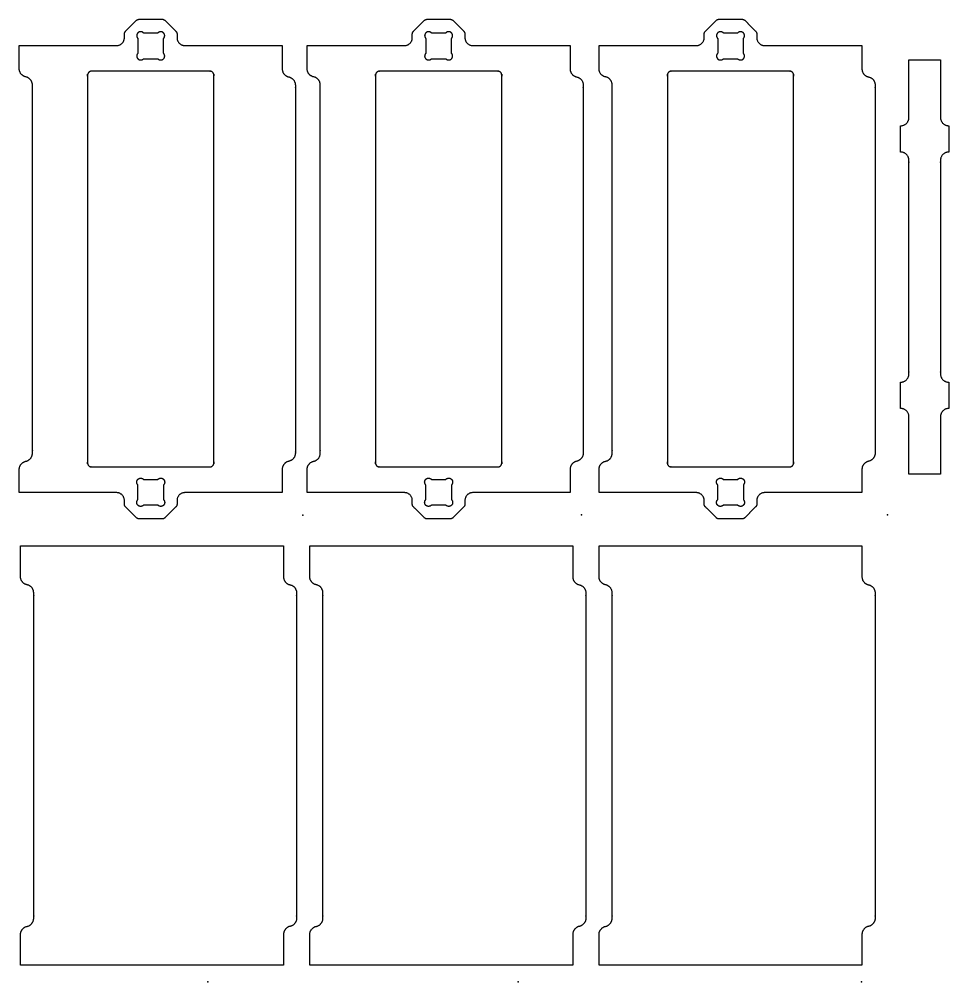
# Model space of a CAD drawing. Header units: millimetres. Extents: x 4 to 473, y -2 to 233.
# Drawn here: x 234.4 to 372.3, y -2.1 to 140.6 of the extents above; entities that cross this region are included whole.
import ezdxf

# ---------------------------------------------------------------- set-up
doc = ezdxf.new("R2010")
doc.units = ezdxf.units.MM
doc.header["$MEASUREMENT"] = 0
for name, color, linetype, true_color in [('Pilot Holes', 6, 'Continuous', 0xff00ff), ('Profile - inside', 30, 'Continuous', 0xff7f00), ('Profile - outside', 18, 'Continuous', 0x000000)]:
    doc.layers.add(name, color=color, linetype=linetype, true_color=true_color)

msp = doc.modelspace()

# ---------------------------------------------------------------- linework, layer by layer
at = {"layer": 'Pilot Holes'}
for p in [(317.82, 67.11), (363.19, 67.11), (276.49, 67.05), (262.39, -2.15), (308.42, -2.15), (359.35, -2.15)]:
    msp.add_point(p, dxfattribs=at)
at = {"layer": 'Profile - inside'}
for p, q in [((254.97, 138.55), (252.87, 138.55)), ((297.68, 138.55), (295.57, 138.55)), ((340.97, 138.55), (338.86, 138.55)), ((252.02, 137.74), (252.02, 135.55)), ((255.82, 135.55), (255.82, 137.74)), ((294.72, 137.74), (294.72, 135.55)), ((298.53, 135.55), (298.53, 137.74)), ((338.01, 137.74), (338.01, 135.55)), ((341.82, 135.55), (341.82, 137.74)), ((252.87, 134.74), (254.97, 134.74)), ((295.57, 134.74), (297.68, 134.74)), ((338.86, 134.74), (340.97, 134.74)), ((252.02, 69.35), (252.02, 71.54)), ((252.87, 72.34), (254.97, 72.34)), ((255.82, 71.54), (255.82, 69.35)), ((294.72, 69.35), (294.72, 71.54)), ((295.57, 72.34), (297.68, 72.34)), ((298.53, 71.54), (298.53, 69.35)), ((338.01, 69.35), (338.01, 71.54)), ((338.86, 72.34), (340.97, 72.34)), ((341.82, 71.54), (341.82, 69.35)), ((254.97, 68.54), (252.87, 68.54)), ((297.68, 68.54), (295.57, 68.54)), ((340.97, 68.54), (338.86, 68.54))]:
    msp.add_line(p, q, dxfattribs=at)
for points, weights, knots in [([(252.87, 138.55), (252.7, 138.73), (252.45, 138.74), (252.21, 138.75), (252.03, 138.58), (251.85, 138.41), (251.84, 138.16), (251.84, 137.91), (252.02, 137.74)], [1, 0.920850542982, 1, 0.920850542982, 1, 0.920850542982, 1, 0.920850542982, 1], [-176.040356, -176.040356, -176.040356, -173.637116, -173.637116, -171.233875, -171.233875, -168.830635, -168.830635, -166.427394, -166.427394, -166.427394]), ([(255.82, 137.74), (256, 137.91), (255.99, 138.16), (255.99, 138.41), (255.81, 138.58), (255.63, 138.75), (255.39, 138.74), (255.14, 138.73), (254.97, 138.55)], [1, 0.920850542982, 1, 0.920850542982, 1, 0.920850542982, 1, 0.920850542982, 1], [-113.919013, -113.919013, -113.919013, -111.515772, -111.515772, -109.112532, -109.112532, -106.709291, -106.709291, -104.30605, -104.30605, -104.30605]), ([(295.57, 138.55), (295.41, 138.73), (295.16, 138.74), (294.91, 138.75), (294.73, 138.58), (294.55, 138.41), (294.55, 138.16), (294.55, 137.91), (294.72, 137.74)], [1, 0.920850542982, 1, 0.920850542982, 1, 0.920850542982, 1, 0.920850542982, 1], [-176.040356, -176.040356, -176.040356, -173.637116, -173.637116, -171.233875, -171.233875, -168.830635, -168.830635, -166.427394, -166.427394, -166.427394]), ([(298.53, 137.74), (298.7, 137.91), (298.7, 138.16), (298.7, 138.41), (298.52, 138.58), (298.34, 138.75), (298.09, 138.74), (297.84, 138.73), (297.68, 138.55)], [1, 0.920850542982, 1, 0.920850542982, 1, 0.920850542982, 1, 0.920850542982, 1], [-113.919013, -113.919013, -113.919013, -111.515772, -111.515772, -109.112532, -109.112532, -106.709291, -106.709291, -104.30605, -104.30605, -104.30605]), ([(338.86, 138.55), (338.7, 138.73), (338.45, 138.74), (338.2, 138.75), (338.02, 138.58), (337.84, 138.41), (337.84, 138.16), (337.84, 137.91), (338.01, 137.74)], [1, 0.920850542982, 1, 0.920850542982, 1, 0.920850542982, 1, 0.920850542982, 1], [-176.040356, -176.040356, -176.040356, -173.637116, -173.637116, -171.233875, -171.233875, -168.830635, -168.830635, -166.427394, -166.427394, -166.427394]), ([(341.82, 137.74), (341.99, 137.91), (341.99, 138.16), (341.99, 138.41), (341.81, 138.58), (341.63, 138.75), (341.38, 138.74), (341.13, 138.73), (340.97, 138.55)], [1, 0.920850542982, 1, 0.920850542982, 1, 0.920850542982, 1, 0.920850542982, 1], [-113.919013, -113.919013, -113.919013, -111.515772, -111.515772, -109.112532, -109.112532, -106.709291, -106.709291, -104.30605, -104.30605, -104.30605]), ([(252.02, 135.55), (251.84, 135.37), (251.84, 135.13), (251.85, 134.88), (252.03, 134.71), (252.21, 134.54), (252.45, 134.55), (252.7, 134.56), (252.87, 134.74)], [1, 0.920850542982, 1, 0.920850542982, 1, 0.920850542982, 1, 0.920850542982, 1], [-155.188296, -155.188296, -155.188296, -152.785055, -152.785055, -150.381815, -150.381815, -147.978574, -147.978574, -145.575334, -145.575334, -145.575334]), ([(254.97, 134.74), (255.14, 134.56), (255.39, 134.55), (255.63, 134.54), (255.81, 134.71), (255.99, 134.88), (255.99, 135.13), (256, 135.37), (255.82, 135.55)], [1, 0.920850542982, 1, 0.920850542982, 1, 0.920850542982, 1, 0.920850542982, 1], [-134.771073, -134.771073, -134.771073, -132.367833, -132.367833, -129.964592, -129.964592, -127.561351, -127.561351, -125.158111, -125.158111, -125.158111]), ([(294.72, 135.55), (294.55, 135.37), (294.55, 135.13), (294.55, 134.88), (294.73, 134.71), (294.91, 134.54), (295.16, 134.55), (295.41, 134.56), (295.57, 134.74)], [1, 0.920850542982, 1, 0.920850542982, 1, 0.920850542982, 1, 0.920850542982, 1], [-155.188296, -155.188296, -155.188296, -152.785055, -152.785055, -150.381815, -150.381815, -147.978574, -147.978574, -145.575334, -145.575334, -145.575334]), ([(297.68, 134.74), (297.84, 134.56), (298.09, 134.55), (298.34, 134.54), (298.52, 134.71), (298.7, 134.88), (298.7, 135.13), (298.7, 135.37), (298.53, 135.55)], [1, 0.920850542982, 1, 0.920850542982, 1, 0.920850542982, 1, 0.920850542982, 1], [-134.771073, -134.771073, -134.771073, -132.367833, -132.367833, -129.964592, -129.964592, -127.561351, -127.561351, -125.158111, -125.158111, -125.158111]), ([(338.01, 135.55), (337.84, 135.37), (337.84, 135.13), (337.84, 134.88), (338.02, 134.71), (338.2, 134.54), (338.45, 134.55), (338.7, 134.56), (338.86, 134.74)], [1, 0.920850542982, 1, 0.920850542982, 1, 0.920850542982, 1, 0.920850542982, 1], [-155.188296, -155.188296, -155.188296, -152.785055, -152.785055, -150.381815, -150.381815, -147.978574, -147.978574, -145.575334, -145.575334, -145.575334]), ([(340.97, 134.74), (341.13, 134.56), (341.38, 134.55), (341.63, 134.54), (341.81, 134.71), (341.99, 134.88), (341.99, 135.13), (341.99, 135.37), (341.82, 135.55)], [1, 0.920850542982, 1, 0.920850542982, 1, 0.920850542982, 1, 0.920850542982, 1], [-134.771073, -134.771073, -134.771073, -132.367833, -132.367833, -129.964592, -129.964592, -127.561351, -127.561351, -125.158111, -125.158111, -125.158111]), ([(262.69, 74.2), (253.92, 74.2), (245.14, 74.2), (244.56, 74.2), (244.56, 74.78), (244.56, 103.54), (244.56, 132.31), (244.56, 132.89), (245.14, 132.89), (253.92, 132.89), (262.69, 132.89), (263.28, 132.89), (263.28, 132.31), (263.28, 103.54), (263.28, 74.78), (263.28, 74.2), (262.69, 74.2)], [1, 1, 1, 0.707106781187, 1, 1, 1, 0.707106781179, 1, 1, 1, 0.707106781179, 1, 1, 1, 0.707106781187, 1], [-87.712259, -87.712259, -87.712259, 1.787612, 1.787612, 6.694876, 6.694876, 301.694876, 301.694876, 306.407265, 306.407265, 396.407135, 396.407135, 401.119524, 401.119524, 696.119524, 696.119524, 701.026789, 701.026789, 701.026789]), ([(305.4, 74.2), (296.62, 74.2), (287.85, 74.2), (287.26, 74.2), (287.26, 74.78), (287.26, 103.54), (287.26, 132.31), (287.26, 132.89), (287.85, 132.89), (296.62, 132.89), (305.4, 132.89), (305.98, 132.89), (305.98, 132.31), (305.98, 103.54), (305.98, 74.78), (305.98, 74.2), (305.4, 74.2)], [1, 1, 1, 0.707106781187, 1, 1, 1, 0.707106781179, 1, 1, 1, 0.707106781179, 1, 1, 1, 0.707106781187, 1], [-87.712259, -87.712259, -87.712259, 1.787612, 1.787612, 6.694876, 6.694876, 301.694876, 301.694876, 306.407265, 306.407265, 396.407135, 396.407135, 401.119524, 401.119524, 696.119524, 696.119524, 701.026789, 701.026789, 701.026789]), ([(348.69, 74.2), (339.91, 74.2), (331.14, 74.2), (330.55, 74.2), (330.55, 74.78), (330.55, 103.54), (330.55, 132.31), (330.55, 132.89), (331.14, 132.89), (339.91, 132.89), (348.69, 132.89), (349.27, 132.89), (349.27, 132.31), (349.27, 103.54), (349.27, 74.78), (349.27, 74.2), (348.69, 74.2)], [1, 1, 1, 0.707106781187, 1, 1, 1, 0.707106781179, 1, 1, 1, 0.707106781179, 1, 1, 1, 0.707106781187, 1], [-87.712259, -87.712259, -87.712259, 1.787612, 1.787612, 6.694876, 6.694876, 301.694876, 301.694876, 306.407265, 306.407265, 396.407135, 396.407135, 401.119524, 401.119524, 696.119524, 696.119524, 701.026789, 701.026789, 701.026789]), ([(252.02, 71.54), (251.84, 71.71), (251.84, 71.96), (251.85, 72.21), (252.03, 72.38), (252.21, 72.55), (252.45, 72.54), (252.7, 72.53), (252.87, 72.34)], [1, 0.920850542982, 1, 0.920850542982, 1, 0.920850542982, 1, 0.920850542982, 1], [-155.188296, -155.188296, -155.188296, -152.785055, -152.785055, -150.381815, -150.381815, -147.978574, -147.978574, -145.575334, -145.575334, -145.575334]), ([(254.97, 72.34), (255.14, 72.53), (255.39, 72.54), (255.63, 72.55), (255.81, 72.38), (255.99, 72.21), (255.99, 71.96), (256, 71.71), (255.82, 71.54)], [1, 0.920850542982, 1, 0.920850542982, 1, 0.920850542982, 1, 0.920850542982, 1], [-134.771073, -134.771073, -134.771073, -132.367833, -132.367833, -129.964592, -129.964592, -127.561351, -127.561351, -125.158111, -125.158111, -125.158111]), ([(294.72, 71.54), (294.55, 71.71), (294.55, 71.96), (294.55, 72.21), (294.73, 72.38), (294.91, 72.55), (295.16, 72.54), (295.41, 72.53), (295.57, 72.34)], [1, 0.920850542982, 1, 0.920850542982, 1, 0.920850542982, 1, 0.920850542982, 1], [-155.188296, -155.188296, -155.188296, -152.785055, -152.785055, -150.381815, -150.381815, -147.978574, -147.978574, -145.575334, -145.575334, -145.575334]), ([(297.68, 72.34), (297.84, 72.53), (298.09, 72.54), (298.34, 72.55), (298.52, 72.38), (298.7, 72.21), (298.7, 71.96), (298.7, 71.71), (298.53, 71.54)], [1, 0.920850542982, 1, 0.920850542982, 1, 0.920850542982, 1, 0.920850542982, 1], [-134.771073, -134.771073, -134.771073, -132.367833, -132.367833, -129.964592, -129.964592, -127.561351, -127.561351, -125.158111, -125.158111, -125.158111]), ([(338.01, 71.54), (337.84, 71.71), (337.84, 71.96), (337.84, 72.21), (338.02, 72.38), (338.2, 72.55), (338.45, 72.54), (338.7, 72.53), (338.86, 72.34)], [1, 0.920850542982, 1, 0.920850542982, 1, 0.920850542982, 1, 0.920850542982, 1], [-155.188296, -155.188296, -155.188296, -152.785055, -152.785055, -150.381815, -150.381815, -147.978574, -147.978574, -145.575334, -145.575334, -145.575334]), ([(340.97, 72.34), (341.13, 72.53), (341.38, 72.54), (341.63, 72.55), (341.81, 72.38), (341.99, 72.21), (341.99, 71.96), (341.99, 71.71), (341.82, 71.54)], [1, 0.920850542982, 1, 0.920850542982, 1, 0.920850542982, 1, 0.920850542982, 1], [-134.771073, -134.771073, -134.771073, -132.367833, -132.367833, -129.964592, -129.964592, -127.561351, -127.561351, -125.158111, -125.158111, -125.158111]), ([(252.87, 68.54), (252.7, 68.36), (252.45, 68.35), (252.21, 68.33), (252.03, 68.51), (251.85, 68.68), (251.84, 68.92), (251.84, 69.17), (252.02, 69.35)], [1, 0.920850542982, 1, 0.920850542982, 1, 0.920850542982, 1, 0.920850542982, 1], [-176.040356, -176.040356, -176.040356, -173.637116, -173.637116, -171.233875, -171.233875, -168.830635, -168.830635, -166.427394, -166.427394, -166.427394]), ([(255.82, 69.35), (256, 69.17), (255.99, 68.92), (255.99, 68.68), (255.81, 68.51), (255.63, 68.33), (255.39, 68.35), (255.14, 68.36), (254.97, 68.54)], [1, 0.920850542982, 1, 0.920850542982, 1, 0.920850542982, 1, 0.920850542982, 1], [-113.919013, -113.919013, -113.919013, -111.515772, -111.515772, -109.112532, -109.112532, -106.709291, -106.709291, -104.30605, -104.30605, -104.30605]), ([(295.57, 68.54), (295.41, 68.36), (295.16, 68.35), (294.91, 68.33), (294.73, 68.51), (294.55, 68.68), (294.55, 68.92), (294.55, 69.17), (294.72, 69.35)], [1, 0.920850542982, 1, 0.920850542982, 1, 0.920850542982, 1, 0.920850542982, 1], [-176.040356, -176.040356, -176.040356, -173.637116, -173.637116, -171.233875, -171.233875, -168.830635, -168.830635, -166.427394, -166.427394, -166.427394]), ([(298.53, 69.35), (298.7, 69.17), (298.7, 68.92), (298.7, 68.68), (298.52, 68.51), (298.34, 68.33), (298.09, 68.35), (297.84, 68.36), (297.68, 68.54)], [1, 0.920850542982, 1, 0.920850542982, 1, 0.920850542982, 1, 0.920850542982, 1], [-113.919013, -113.919013, -113.919013, -111.515772, -111.515772, -109.112532, -109.112532, -106.709291, -106.709291, -104.30605, -104.30605, -104.30605]), ([(338.86, 68.54), (338.7, 68.36), (338.45, 68.35), (338.2, 68.33), (338.02, 68.51), (337.84, 68.68), (337.84, 68.92), (337.84, 69.17), (338.01, 69.35)], [1, 0.920850542982, 1, 0.920850542982, 1, 0.920850542982, 1, 0.920850542982, 1], [-176.040356, -176.040356, -176.040356, -173.637116, -173.637116, -171.233875, -171.233875, -168.830635, -168.830635, -166.427394, -166.427394, -166.427394]), ([(341.82, 69.35), (341.99, 69.17), (341.99, 68.92), (341.99, 68.68), (341.81, 68.51), (341.63, 68.33), (341.38, 68.35), (341.13, 68.36), (340.97, 68.54)], [1, 0.920850542982, 1, 0.920850542982, 1, 0.920850542982, 1, 0.920850542982, 1], [-113.919013, -113.919013, -113.919013, -111.515772, -111.515772, -109.112532, -109.112532, -106.709291, -106.709291, -104.30605, -104.30605, -104.30605])]:
    msp.add_rational_spline(points, weights, degree=2, knots=knots, dxfattribs=at)
at = {"layer": 'Profile - outside'}
for points, weights, knots in [([(234.42, 136.69), (241.63, 136.69), (248.85, 136.69), (250.02, 136.69), (250.02, 137.86), (250.02, 138.13), (250.02, 138.4), (250.02, 138.64), (250.19, 138.81), (250.99, 139.62), (251.8, 140.42), (251.97, 140.59), (252.21, 140.59), (253.92, 140.59), (255.63, 140.59), (255.87, 140.59), (256.04, 140.42), (256.84, 139.62), (257.65, 138.81), (257.82, 138.64), (257.82, 138.4), (257.82, 138.13), (257.82, 137.86), (257.82, 136.69), (258.99, 136.69), (266.2, 136.69), (273.42, 136.69)], [1, 1, 1, 0.707106781187, 1, 1, 1, 0.923879532511, 1, 1, 1, 0.923879532511, 1, 1, 1, 0.923879532511, 1, 1, 1, 0.923879532511, 1, 1, 1, 0.707106781187, 1, 1, 1], [189.810092, 189.810092, 189.810092, 263.810092, 263.810092, 273.23487, 273.23487, 275.992229, 275.992229, 278.348423, 278.348423, 290.005278, 290.005278, 292.361472, 292.361472, 309.876191, 309.876191, 312.232385, 312.232385, 323.88924, 323.88924, 326.245434, 326.245434, 329.002793, 329.002793, 338.427571, 338.427571, 412.427571, 412.427571, 412.427571]), ([(277.12, 136.69), (284.34, 136.69), (291.55, 136.69), (292.72, 136.69), (292.72, 137.86), (292.72, 138.13), (292.72, 138.4), (292.72, 138.64), (292.9, 138.81), (293.7, 139.62), (294.5, 140.42), (294.67, 140.59), (294.92, 140.59), (296.62, 140.59), (298.33, 140.59), (298.57, 140.59), (298.75, 140.42), (299.55, 139.62), (300.35, 138.81), (300.52, 138.64), (300.52, 138.4), (300.52, 138.13), (300.52, 137.86), (300.52, 136.69), (301.69, 136.69), (308.91, 136.69), (316.12, 136.69)], [1, 1, 1, 0.707106781187, 1, 1, 1, 0.923879532511, 1, 1, 1, 0.923879532511, 1, 1, 1, 0.923879532511, 1, 1, 1, 0.923879532511, 1, 1, 1, 0.707106781187, 1, 1, 1], [189.810092, 189.810092, 189.810092, 263.810092, 263.810092, 273.23487, 273.23487, 275.992229, 275.992229, 278.348423, 278.348423, 290.005278, 290.005278, 292.361472, 292.361472, 309.876191, 309.876191, 312.232385, 312.232385, 323.88924, 323.88924, 326.245434, 326.245434, 329.002793, 329.002793, 338.427571, 338.427571, 412.427571, 412.427571, 412.427571]), ([(320.41, 136.69), (327.63, 136.69), (334.84, 136.69), (336.01, 136.69), (336.01, 137.86), (336.01, 138.13), (336.01, 138.4), (336.01, 138.64), (336.19, 138.81), (336.99, 139.62), (337.79, 140.42), (337.96, 140.59), (338.21, 140.59), (339.91, 140.59), (341.62, 140.59), (341.86, 140.59), (342.04, 140.42), (342.84, 139.62), (343.64, 138.81), (343.81, 138.64), (343.81, 138.4), (343.81, 138.13), (343.81, 137.86), (343.81, 136.69), (344.98, 136.69), (352.2, 136.69), (359.41, 136.69)], [1, 1, 1, 0.707106781187, 1, 1, 1, 0.923879532511, 1, 1, 1, 0.923879532511, 1, 1, 1, 0.923879532511, 1, 1, 1, 0.923879532511, 1, 1, 1, 0.707106781187, 1, 1, 1], [189.810092, 189.810092, 189.810092, 263.810092, 263.810092, 273.23487, 273.23487, 275.992229, 275.992229, 278.348423, 278.348423, 290.005278, 290.005278, 292.361472, 292.361472, 309.876191, 309.876191, 312.232385, 312.232385, 323.88924, 323.88924, 326.245434, 326.245434, 329.002793, 329.002793, 338.427571, 338.427571, 412.427571, 412.427571, 412.427571]), ([(234.42, 70.39), (234.42, 71.73), (234.42, 73.06), (234.42, 73.45), (234.42, 73.84), (234.42, 74.83), (235.39, 75.04), (236.37, 75.25), (236.37, 76.24), (236.37, 88.3), (236.37, 100.36), (236.37, 103.54), (236.37, 106.72), (236.37, 118.78), (236.37, 130.84), (236.37, 131.84), (235.39, 132.04), (234.42, 132.25), (234.42, 133.25), (234.42, 133.63), (234.42, 134.02), (234.42, 135.36), (234.42, 136.69)], [1, 1, 1, 1, 1, 0.776643163348, 1, 0.776643163348, 1, 1, 1, 1, 1, 1, 1, 0.776643163348, 1, 0.776643163348, 1, 1, 1, 1, 1], [-159.699112, -159.699112, -159.699112, -145.999112, -145.999112, -142.02794, -142.02794, -133.44133, -133.44133, -124.94451, -124.94451, -1.24451, -1.24451, 31.35549, 31.35549, 155.05549, 155.05549, 163.55231, 163.55231, 172.13892, 172.13892, 176.110092, 176.110092, 189.810092, 189.810092, 189.810092]), ([(273.42, 136.69), (273.42, 135.36), (273.42, 134.02), (273.42, 133.63), (273.42, 133.25), (273.42, 132.25), (274.39, 132.04), (275.37, 131.84), (275.37, 130.84), (275.37, 118.78), (275.37, 106.72), (275.37, 103.54), (275.37, 100.36), (275.37, 88.3), (275.37, 76.24), (275.37, 75.25), (274.39, 75.04)], [1, 1, 1, 1, 1, 0.776643163348, 1, 0.776643163348, 1, 1, 1, 1, 1, 1, 1, 0.776643163348, 1], [412.427571, 412.427571, 412.427571, 426.127571, 426.127571, 430.098743, 430.098743, 438.685353, 438.685353, 447.182173, 447.182173, 570.882173, 570.882173, 603.482173, 603.482173, 727.182173, 727.182173, 735.678993, 735.678993, 735.678993]), ([(277.12, 70.39), (277.12, 71.73), (277.12, 73.06), (277.12, 73.45), (277.12, 73.84), (277.12, 74.83), (278.1, 75.04), (279.07, 75.25), (279.07, 76.24), (279.07, 88.3), (279.07, 100.36), (279.07, 103.54), (279.07, 106.72), (279.07, 118.78), (279.07, 130.84), (279.07, 131.84), (278.1, 132.04), (277.12, 132.25), (277.12, 133.25), (277.12, 133.63), (277.12, 134.02), (277.12, 135.36), (277.12, 136.69)], [1, 1, 1, 1, 1, 0.776643163348, 1, 0.776643163348, 1, 1, 1, 1, 1, 1, 1, 0.776643163348, 1, 0.776643163348, 1, 1, 1, 1, 1], [-159.699112, -159.699112, -159.699112, -145.999112, -145.999112, -142.02794, -142.02794, -133.44133, -133.44133, -124.94451, -124.94451, -1.24451, -1.24451, 31.35549, 31.35549, 155.05549, 155.05549, 163.55231, 163.55231, 172.13892, 172.13892, 176.110092, 176.110092, 189.810092, 189.810092, 189.810092]), ([(316.12, 136.69), (316.12, 135.36), (316.12, 134.02), (316.12, 133.63), (316.12, 133.25), (316.12, 132.25), (317.1, 132.04), (318.07, 131.84), (318.07, 130.84), (318.07, 118.78), (318.07, 106.72), (318.07, 103.54), (318.07, 100.36), (318.07, 88.3), (318.07, 76.24), (318.07, 75.25), (317.1, 75.04)], [1, 1, 1, 1, 1, 0.776643163348, 1, 0.776643163348, 1, 1, 1, 1, 1, 1, 1, 0.776643163348, 1], [412.427571, 412.427571, 412.427571, 426.127571, 426.127571, 430.098743, 430.098743, 438.685353, 438.685353, 447.182173, 447.182173, 570.882173, 570.882173, 603.482173, 603.482173, 727.182173, 727.182173, 735.678993, 735.678993, 735.678993]), ([(320.41, 70.39), (320.41, 71.73), (320.41, 73.06), (320.41, 73.45), (320.41, 73.84), (320.41, 74.83), (321.39, 75.04), (322.36, 75.25), (322.36, 76.24), (322.36, 88.3), (322.36, 100.36), (322.36, 103.54), (322.36, 106.72), (322.36, 118.78), (322.36, 130.84), (322.36, 131.84), (321.39, 132.04), (320.41, 132.25), (320.41, 133.25), (320.41, 133.63), (320.41, 134.02), (320.41, 135.36), (320.41, 136.69)], [1, 1, 1, 1, 1, 0.776643163348, 1, 0.776643163348, 1, 1, 1, 1, 1, 1, 1, 0.776643163348, 1, 0.776643163348, 1, 1, 1, 1, 1], [-159.699112, -159.699112, -159.699112, -145.999112, -145.999112, -142.02794, -142.02794, -133.44133, -133.44133, -124.94451, -124.94451, -1.24451, -1.24451, 31.35549, 31.35549, 155.05549, 155.05549, 163.55231, 163.55231, 172.13892, 172.13892, 176.110092, 176.110092, 189.810092, 189.810092, 189.810092]), ([(359.41, 136.69), (359.41, 135.36), (359.41, 134.02), (359.41, 133.63), (359.41, 133.25), (359.41, 132.25), (360.39, 132.04), (361.36, 131.84), (361.36, 130.84), (361.36, 118.78), (361.36, 106.72), (361.36, 103.54), (361.36, 100.36), (361.36, 88.3), (361.36, 76.24), (361.36, 75.25), (360.39, 75.04)], [1, 1, 1, 1, 1, 0.776643163348, 1, 0.776643163348, 1, 1, 1, 1, 1, 1, 1, 0.776643163348, 1], [412.427571, 412.427571, 412.427571, 426.127571, 426.127571, 430.098743, 430.098743, 438.685353, 438.685353, 447.182173, 447.182173, 570.882173, 570.882173, 603.482173, 603.482173, 727.182173, 727.182173, 735.678993, 735.678993, 735.678993]), ([(365.15, 124.8), (366.38, 124.8), (366.38, 126.03), (366.38, 130.29), (366.38, 134.55)], [1, 0.707106781187, 1, 1, 1], [629.179228, 629.179228, 629.179228, 639.075245, 639.075245, 682.768135, 682.768135, 682.768135]), ([(371.06, 134.55), (371.06, 130.29), (371.06, 126.03), (371.06, 124.8), (372.28, 124.8)], [1, 1, 1, 0.707106781187, 1], [0, 0, 0, 43.69289, 43.69289, 53.588907, 53.588907, 53.588907]), ([(365.15, 86.77), (366.38, 86.77), (366.38, 88), (366.38, 103.84), (366.38, 119.67), (366.38, 120.9), (365.15, 120.9)], [1, 0.707106781187, 1, 1, 1, 0.707106781187, 1], [426.980084, 426.980084, 426.980084, 436.876101, 436.876101, 599.276101, 599.276101, 609.172118, 609.172118, 609.172118]), ([(372.28, 120.9), (371.06, 120.9), (371.06, 119.67), (371.06, 103.84), (371.06, 88), (371.06, 86.77), (372.28, 86.77)], [1, 0.707106781187, 1, 1, 1, 0.707106781187, 1], [73.596017, 73.596017, 73.596017, 83.492034, 83.492034, 245.892034, 245.892034, 255.788051, 255.788051, 255.788051]), ([(366.38, 73.12), (366.38, 77.38), (366.38, 81.64), (366.38, 82.87), (365.15, 82.87)], [1, 1, 1, 0.707106781187, 1], [353.384067, 353.384067, 353.384067, 397.076957, 397.076957, 406.972974, 406.972974, 406.972974]), ([(372.28, 82.87), (371.06, 82.87), (371.06, 81.64), (371.06, 77.38), (371.06, 73.12)], [1, 0.707106781187, 1, 1, 1], [275.795161, 275.795161, 275.795161, 285.691178, 285.691178, 329.384067, 329.384067, 329.384067]), ([(274.39, 75.04), (273.42, 74.83), (273.42, 73.84), (273.42, 73.45), (273.42, 73.06), (273.42, 71.73), (273.42, 70.39)], [1, 0.776643163348, 1, 1, 1, 1, 1], [-408.574373, -408.574373, -408.574373, -399.987763, -399.987763, -396.016591, -396.016591, -382.316591, -382.316591, -382.316591]), ([(317.1, 75.04), (316.12, 74.83), (316.12, 73.84), (316.12, 73.45), (316.12, 73.06), (316.12, 71.73), (316.12, 70.39)], [1, 0.776643163348, 1, 1, 1, 1, 1], [-408.574373, -408.574373, -408.574373, -399.987763, -399.987763, -396.016591, -396.016591, -382.316591, -382.316591, -382.316591]), ([(360.39, 75.04), (359.41, 74.83), (359.41, 73.84), (359.41, 73.45), (359.41, 73.06), (359.41, 71.73), (359.41, 70.39)], [1, 0.776643163348, 1, 1, 1, 1, 1], [-408.574373, -408.574373, -408.574373, -399.987763, -399.987763, -396.016591, -396.016591, -382.316591, -382.316591, -382.316591]), ([(273.42, 70.39), (266.2, 70.39), (258.99, 70.39), (257.82, 70.39), (257.82, 69.22), (257.82, 68.95), (257.82, 68.68), (257.82, 68.44), (257.65, 68.27), (256.84, 67.47), (256.04, 66.66), (255.87, 66.49), (255.63, 66.49), (253.92, 66.49), (252.21, 66.49), (251.97, 66.49), (251.8, 66.66), (250.99, 67.47), (250.19, 68.27), (250.02, 68.44), (250.02, 68.68), (250.02, 68.95), (250.02, 69.22), (250.02, 70.39), (248.85, 70.39), (241.63, 70.39), (234.42, 70.39)], [1, 1, 1, 0.707106781187, 1, 1, 1, 0.923879532511, 1, 1, 1, 0.923879532511, 1, 1, 1, 0.923879532511, 1, 1, 1, 0.923879532511, 1, 1, 1, 0.707106781187, 1, 1, 1], [-382.316591, -382.316591, -382.316591, -308.316591, -308.316591, -298.891814, -298.891814, -296.134454, -296.134454, -293.77826, -293.77826, -282.121405, -282.121405, -279.765211, -279.765211, -262.250492, -262.250492, -259.894298, -259.894298, -248.237444, -248.237444, -245.881249, -245.881249, -243.12389, -243.12389, -233.699112, -233.699112, -159.699112, -159.699112, -159.699112]), ([(316.12, 70.39), (308.91, 70.39), (301.69, 70.39), (300.52, 70.39), (300.52, 69.22), (300.52, 68.95), (300.52, 68.68), (300.52, 68.44), (300.35, 68.27), (299.55, 67.47), (298.75, 66.66), (298.57, 66.49), (298.33, 66.49), (296.62, 66.49), (294.92, 66.49), (294.67, 66.49), (294.5, 66.66), (293.7, 67.47), (292.9, 68.27), (292.72, 68.44), (292.72, 68.68), (292.72, 68.95), (292.72, 69.22), (292.72, 70.39), (291.55, 70.39), (284.34, 70.39), (277.12, 70.39)], [1, 1, 1, 0.707106781187, 1, 1, 1, 0.923879532511, 1, 1, 1, 0.923879532511, 1, 1, 1, 0.923879532511, 1, 1, 1, 0.923879532511, 1, 1, 1, 0.707106781187, 1, 1, 1], [-382.316591, -382.316591, -382.316591, -308.316591, -308.316591, -298.891814, -298.891814, -296.134454, -296.134454, -293.77826, -293.77826, -282.121405, -282.121405, -279.765211, -279.765211, -262.250492, -262.250492, -259.894298, -259.894298, -248.237444, -248.237444, -245.881249, -245.881249, -243.12389, -243.12389, -233.699112, -233.699112, -159.699112, -159.699112, -159.699112]), ([(359.41, 70.39), (352.2, 70.39), (344.98, 70.39), (343.81, 70.39), (343.81, 69.22), (343.81, 68.95), (343.81, 68.68), (343.81, 68.44), (343.64, 68.27), (342.84, 67.47), (342.04, 66.66), (341.86, 66.49), (341.62, 66.49), (339.91, 66.49), (338.21, 66.49), (337.96, 66.49), (337.79, 66.66), (336.99, 67.47), (336.19, 68.27), (336.01, 68.44), (336.01, 68.68), (336.01, 68.95), (336.01, 69.22), (336.01, 70.39), (334.84, 70.39), (327.63, 70.39), (320.41, 70.39)], [1, 1, 1, 0.707106781187, 1, 1, 1, 0.923879532511, 1, 1, 1, 0.923879532511, 1, 1, 1, 0.923879532511, 1, 1, 1, 0.923879532511, 1, 1, 1, 0.707106781187, 1, 1, 1], [-382.316591, -382.316591, -382.316591, -308.316591, -308.316591, -298.891814, -298.891814, -296.134454, -296.134454, -293.77826, -293.77826, -282.121405, -282.121405, -279.765211, -279.765211, -262.250492, -262.250492, -259.894298, -259.894298, -248.237444, -248.237444, -245.881249, -245.881249, -243.12389, -243.12389, -233.699112, -233.699112, -159.699112, -159.699112, -159.699112]), ([(234.61, 0.29), (234.61, 1.22), (234.61, 2.14), (234.61, 3.12), (234.61, 4.09), (234.61, 4.48), (234.61, 4.87), (234.61, 5.86), (235.59, 6.07), (236.56, 6.27), (236.56, 7.27), (236.56, 19.33), (236.56, 31.39), (236.56, 43.45), (236.56, 55.51), (236.56, 56.51), (235.59, 56.72), (234.61, 56.92), (234.61, 57.92), (234.61, 58.31), (234.61, 58.69), (234.61, 59.67), (234.61, 60.64), (234.61, 61.57), (234.61, 62.5)], [1, 1, 1, 1, 1, 1, 1, 0.776643352569, 1, 0.776643163348, 1, 1, 1, 1, 1, 0.776643352569, 1, 0.776643163348, 1, 1, 1, 1, 1, 1, 1], [-1397.018405, -1397.018405, -1397.018405, -1387.518405, -1387.518405, -1377.51841, -1377.51841, -1373.547238, -1373.547238, -1364.960628, -1364.960628, -1356.463808, -1356.463808, -1232.763807, -1232.763807, -1109.063806, -1109.063806, -1100.566986, -1100.566986, -1091.980376, -1091.980376, -1088.009204, -1088.009204, -1078.009204, -1078.009204, -1068.509203, -1068.509203, -1068.509203]), ([(273.61, 62.5), (273.61, 60.21), (273.61, 57.92), (273.61, 56.92), (274.59, 56.72), (275.56, 56.51), (275.56, 55.51), (275.56, 43.45), (275.56, 31.39), (275.56, 19.33), (275.56, 7.27), (275.56, 6.27), (274.59, 6.07), (273.61, 5.86), (273.61, 4.87), (273.61, 4.48), (273.61, 4.09), (273.61, 2.19), (273.61, 0.29)], [1, 1, 1, 0.776643163348, 1, 0.776643352569, 1, 1, 1, 1, 1, 0.776643163348, 1, 0.776643352569, 1, 1, 1, 1, 1], [-868.509203, -868.509203, -868.509203, -845.038031, -845.038031, -836.451421, -836.451421, -827.954601, -827.954601, -704.254601, -704.254601, -580.554601, -580.554601, -572.057781, -572.057781, -563.471171, -563.471171, -559.5, -559.5, -539.999999, -539.999999, -539.999999]), ([(277.51, 0.29), (277.51, 1.22), (277.51, 2.14), (277.51, 3.12), (277.51, 4.09), (277.51, 4.48), (277.51, 4.87), (277.51, 5.86), (278.49, 6.07), (279.46, 6.27), (279.46, 7.27), (279.46, 19.33), (279.46, 31.39), (279.46, 43.45), (279.46, 55.51), (279.46, 56.51), (278.49, 56.72), (277.51, 56.92), (277.51, 57.92), (277.51, 58.31), (277.51, 58.69), (277.51, 59.67), (277.51, 60.64), (277.51, 61.57), (277.51, 62.5)], [1, 1, 1, 1, 1, 1, 1, 0.776643352569, 1, 0.776643163348, 1, 1, 1, 1, 1, 0.776643352569, 1, 0.776643163348, 1, 1, 1, 1, 1, 1, 1], [-1397.018405, -1397.018405, -1397.018405, -1387.518405, -1387.518405, -1377.51841, -1377.51841, -1373.547238, -1373.547238, -1364.960628, -1364.960628, -1356.463808, -1356.463808, -1232.763807, -1232.763807, -1109.063806, -1109.063806, -1100.566986, -1100.566986, -1091.980376, -1091.980376, -1088.009204, -1088.009204, -1078.009204, -1078.009204, -1068.509203, -1068.509203, -1068.509203]), ([(316.51, 62.5), (316.51, 60.21), (316.51, 57.92), (316.51, 56.92), (317.49, 56.72), (318.46, 56.51), (318.46, 55.51), (318.46, 43.45), (318.46, 31.39), (318.46, 19.33), (318.46, 7.27), (318.46, 6.27), (317.49, 6.07), (316.51, 5.86), (316.51, 4.87), (316.51, 4.48), (316.51, 4.09), (316.51, 2.19), (316.51, 0.29)], [1, 1, 1, 0.776643163348, 1, 0.776643352569, 1, 1, 1, 1, 1, 0.776643163348, 1, 0.776643352569, 1, 1, 1, 1, 1], [-868.509203, -868.509203, -868.509203, -845.038031, -845.038031, -836.451421, -836.451421, -827.954601, -827.954601, -704.254601, -704.254601, -580.554601, -580.554601, -572.057781, -572.057781, -563.471171, -563.471171, -559.5, -559.5, -539.999999, -539.999999, -539.999999]), ([(320.41, 0.29), (320.41, 1.22), (320.41, 2.14), (320.41, 3.12), (320.41, 4.09), (320.41, 4.48), (320.41, 4.87), (320.41, 5.86), (321.39, 6.07), (322.36, 6.27), (322.36, 7.27), (322.36, 19.33), (322.36, 31.39), (322.36, 43.45), (322.36, 55.51), (322.36, 56.51), (321.39, 56.72), (320.41, 56.92), (320.41, 57.92), (320.41, 58.31), (320.41, 58.69), (320.41, 59.67), (320.41, 60.64), (320.41, 61.57), (320.41, 62.5)], [1, 1, 1, 1, 1, 1, 1, 0.776643352569, 1, 0.776643163348, 1, 1, 1, 1, 1, 0.776643352569, 1, 0.776643163348, 1, 1, 1, 1, 1, 1, 1], [-1397.018405, -1397.018405, -1397.018405, -1387.518405, -1387.518405, -1377.51841, -1377.51841, -1373.547238, -1373.547238, -1364.960628, -1364.960628, -1356.463808, -1356.463808, -1232.763807, -1232.763807, -1109.063806, -1109.063806, -1100.566986, -1100.566986, -1091.980376, -1091.980376, -1088.009204, -1088.009204, -1078.009204, -1078.009204, -1068.509203, -1068.509203, -1068.509203]), ([(359.41, 62.5), (359.41, 60.21), (359.41, 57.92), (359.41, 56.92), (360.39, 56.72), (361.36, 56.51), (361.36, 55.51), (361.36, 43.45), (361.36, 31.39), (361.36, 19.33), (361.36, 7.27), (361.36, 6.27), (360.39, 6.07), (359.41, 5.86), (359.41, 4.87), (359.41, 4.48), (359.41, 4.09), (359.41, 2.19), (359.41, 0.29)], [1, 1, 1, 0.776643163348, 1, 0.776643352569, 1, 1, 1, 1, 1, 0.776643163348, 1, 0.776643352569, 1, 1, 1, 1, 1], [-868.509203, -868.509203, -868.509203, -845.038031, -845.038031, -836.451421, -836.451421, -827.954601, -827.954601, -704.254601, -704.254601, -580.554601, -580.554601, -572.057781, -572.057781, -563.471171, -563.471171, -559.5, -559.5, -539.999999, -539.999999, -539.999999])]:
    msp.add_rational_spline(points, weights, degree=2, knots=knots, dxfattribs=at)
for points in [[(366.38, 134.55), (368.72, 134.55), (371.06, 134.55)], [(365.15, 120.9), (365.15, 122.85), (365.15, 124.8)], [(372.28, 124.8), (372.28, 122.85), (372.28, 120.9)], [(365.15, 82.87), (365.15, 84.82), (365.15, 86.77)], [(372.28, 86.77), (372.28, 84.82), (372.28, 82.87)], [(371.06, 73.12), (368.72, 73.12), (366.38, 73.12)], [(234.61, 62.5), (254.11, 62.5), (273.61, 62.5)], [(277.51, 62.5), (297.01, 62.5), (316.51, 62.5)], [(320.41, 62.5), (339.91, 62.5), (359.41, 62.5)], [(273.61, 0.29), (254.11, 0.29), (234.61, 0.29)], [(316.51, 0.29), (297.01, 0.29), (277.51, 0.29)], [(359.41, 0.29), (339.91, 0.29), (320.41, 0.29)]]:
    msp.add_open_spline(points, degree=2, dxfattribs=at)

doc.saveas('drawing.dxf')
